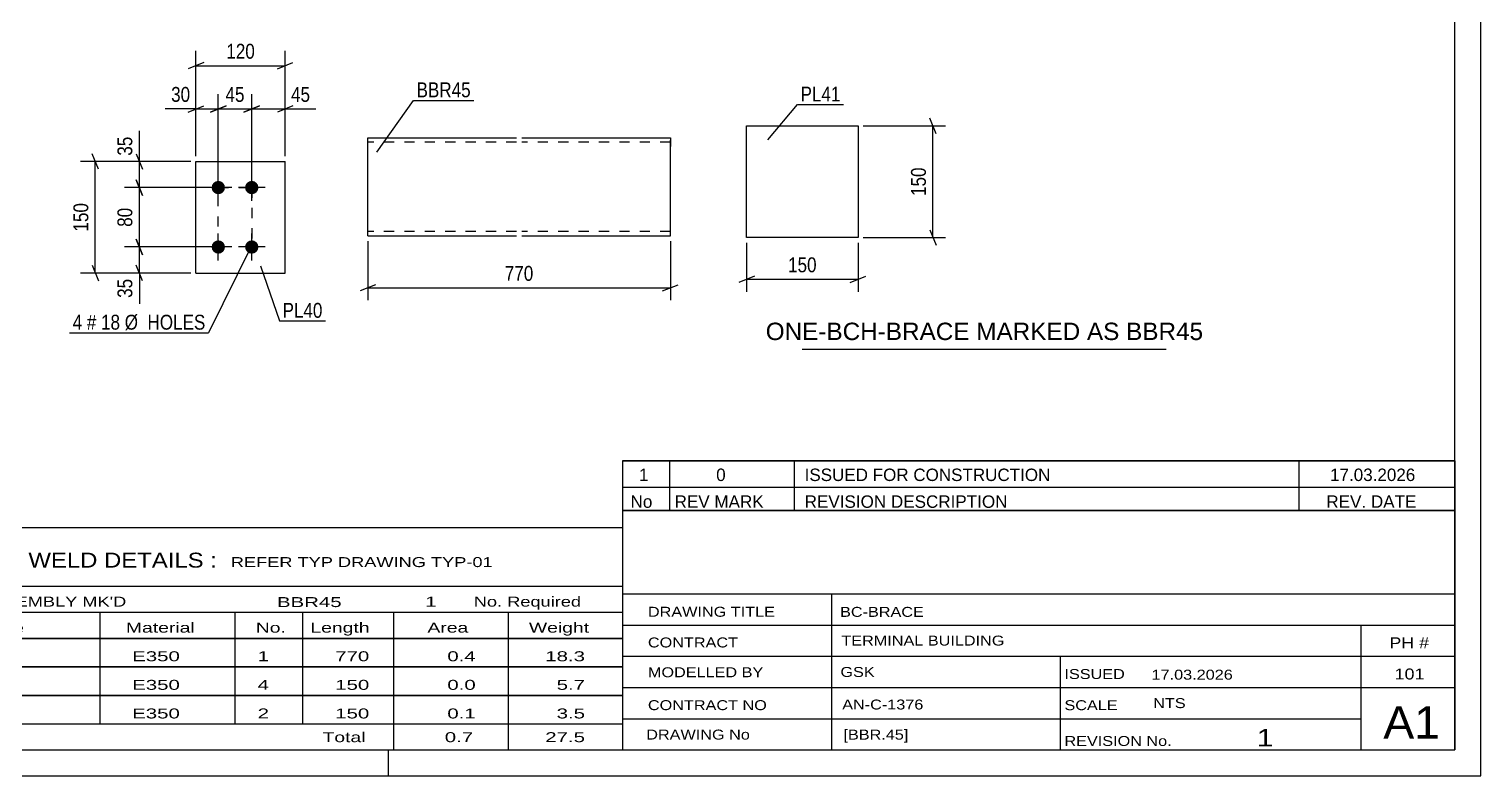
# Model space of a CAD drawing. Header units: millimetres. Extents: x 0 to 420, y 0 to 297.
# Drawn here: x 140.9 to 420, y 0 to 143.6 of the extents above; entities that cross this region are included whole.
import ezdxf

# ---------------------------------------------------------------- set-up
doc = ezdxf.new("R2010")
doc.units = ezdxf.units.MM
doc.linetypes.add('DXK_LINE_DOT2', pattern=[3.9198, 1.9599, -1.9599])
doc.styles.add('Arial', font='ARIAL.TTF', dxfattribs={"height": 0.2})
doc.styles.add('Arial Narrow', font='ARIALN.TTF', dxfattribs={"height": 0.2})

# ---------------------------------------------------------------- blocks, each defined once
blk = doc.blocks.new('Unknown-581633246-1163')
at = {"color": 5, "linetype": 'Continuous'}
for p, q in [((420, 0), (420, 297)), ((415, 5), (415, 292)), ((5, 5), (415, 5)), ((210, 0), (210, 5)), ((0, 0), (420, 0))]:
    blk.add_line(p, q, dxfattribs=at)
blk = doc.blocks.new('Bolt-581633246-1444 - 1410')
at = {"linetype": 'Continuous'}
for points in [[(177.3, 111.83, -1), (177.3, 114.4, -1)], [(183.73, 111.83, -1), (183.73, 114.4, -1)], [(177.3, 100.4, -1), (177.3, 102.97, -1)], [(183.73, 100.4, -1), (183.73, 102.97, -1)]]:
    blk.add_hatch(color=1, dxfattribs=at).paths.add_polyline_path(points)
at = {"color": 1, "linetype": 'Continuous'}
for p, q in [((177.3, 110.55), (177.3, 115.69)), ((183.73, 110.55), (183.73, 115.69)), ((179.87, 113.12), (174.73, 113.12)), ((186.3, 113.12), (181.15, 113.12)), ((177.3, 99.12), (177.3, 104.26)), ((183.73, 99.12), (183.73, 104.26)), ((179.87, 101.69), (174.73, 101.69)), ((186.3, 101.69), (181.15, 101.69))]:
    blk.add_line(p, q, dxfattribs=at)
blk = doc.blocks.new('Part-581633246-1459 - 1410')
at = {"color": 2, "linetype": 'Continuous'}
for p, q in [((173.01, 96.69), (173.01, 118.12)), ((173.01, 118.12), (190.15, 118.12)), ((190.15, 96.69), (190.15, 118.12)), ((173.01, 96.69), (190.15, 96.69))]:
    blk.add_line(p, q, dxfattribs=at)
blk = doc.blocks.new('Part-581633246-1390 - 1374')
at = {"color": 2, "linetype": 'Continuous'}
for p, q in [((278.84, 103.52), (278.84, 124.95)), ((278.84, 124.95), (300.27, 124.95)), ((300.27, 124.95), (300.27, 103.52)), ((300.27, 103.52), (278.84, 103.52))]:
    blk.add_line(p, q, dxfattribs=at)
blk = doc.blocks.new('Part-581633246-1273 - 1255')
at = {"color": 2, "linetype": 'Continuous'}
for p, q in [((206.04, 103.97), (206.04, 122.7)), ((206.04, 122.7), (234.62, 122.7)), ((235.62, 122.7), (264.19, 122.7)), ((264.19, 122.7), (264.19, 122.57)), ((264.19, 122.57), (264.19, 120.98)), ((264.19, 103.84), (264.19, 120.98)), ((206.04, 103.84), (206.04, 103.97)), ((206.04, 103.84), (234.62, 103.84)), ((235.62, 103.84), (264.19, 103.84))]:
    blk.add_line(p, q, dxfattribs=at)
at = {"color": 7, "linetype": 'DXK_LINE_DOT2'}
for p, q in [((234.62, 121.84), (206.04, 121.84)), ((264.19, 121.84), (235.62, 121.84)), ((264.19, 120.98), (264.19, 122.2)), ((206.04, 104.7), (206.04, 104.76)), ((234.62, 104.7), (206.04, 104.7)), ((264.19, 104.7), (235.62, 104.7)), ((264.19, 104.7), (264.19, 104.76))]:
    blk.add_line(p, q, dxfattribs=at)
blk = doc.blocks.new('Rectangle-581633246-1568 - 1410')
at = {"color": 1, "linetype": 'DXK_LINE_DOT2'}
blk.add_lwpolyline([(177.3, 113.12), (183.73, 113.12), (183.73, 101.69), (177.3, 101.69), (177.3, 113.12)], close=True, dxfattribs=at)
blk = doc.blocks.new('StraightDimension-581633246-1474 - 1410')
at = {"color": 7, "linetype": 'Continuous'}
for p, q in [((161.52, 114.62), (162.72, 111.62)), ((176.3, 113.12), (159.27, 113.12)), ((162.12, 101.69), (162.12, 113.12)), ((176.3, 101.69), (159.27, 101.69)), ((162.72, 100.19), (161.52, 103.19))]:
    blk.add_line(p, q, dxfattribs=at)
at = {"color": 0}
blk.add_wipeout([(161.37, 109.83), (157.17, 109.83), (157.17, 104.97), (161.37, 104.97)], dxfattribs=at)
at = {"color": 3, "style": 'Arial Narrow'}
blk.add_text('80', height=2.863, rotation=90.0002, dxfattribs=at).set_placement((160.77, 105.57))
blk = doc.blocks.new('StraightDimension-581633246-1484 - 1410')
at = {"color": 7, "linetype": 'Continuous'}
for p, q in [((172.01, 118.12), (159.27, 118.12)), ((161.52, 119.62), (162.72, 116.62)), ((162.12, 113.12), (162.12, 118.12)), ((162.72, 111.62), (161.52, 114.62)), ((176.3, 113.12), (159.27, 113.12))]:
    blk.add_line(p, q, dxfattribs=at)
at = {"color": 0}
blk.add_wipeout([(161.37, 123.5), (157.17, 123.5), (157.17, 118.64), (161.37, 118.64)], dxfattribs=at)
at = {"color": 7, "linetype": 'Continuous'}
blk.add_line((162.12, 118.12), (162.12, 124.02), dxfattribs=at)
blk.add_line((162.12, 118.12), (162.12, 124.02), dxfattribs=at)
at = {"color": 3, "style": 'Arial Narrow'}
blk.add_text('35', height=2.863, rotation=90.0002, dxfattribs=at).set_placement((160.77, 119.24))
blk = doc.blocks.new('StraightDimension-581633246-1461 - 1410')
at = {"color": 7, "linetype": 'Continuous'}
for p, q in [((176.3, 101.69), (159.27, 101.69)), ((161.52, 103.19), (162.72, 100.19)), ((162.12, 96.69), (162.12, 101.69)), ((162.72, 95.19), (161.52, 98.19)), ((172.01, 96.69), (159.27, 96.69))]:
    blk.add_line(p, q, dxfattribs=at)
at = {"color": 0}
blk.add_wipeout([(161.37, 96.16), (157.17, 96.16), (157.17, 91.31), (161.37, 91.31)], dxfattribs=at)
at = {"color": 7, "linetype": 'Continuous'}
blk.add_line((162.12, 96.69), (162.12, 90.78), dxfattribs=at)
blk.add_line((162.12, 96.69), (162.12, 90.78), dxfattribs=at)
at = {"color": 3, "style": 'Arial Narrow'}
blk.add_text('35', height=2.863, rotation=90.0002, dxfattribs=at).set_placement((160.77, 91.91))
blk = doc.blocks.new('StraightDimension-581633246-1498 - 1410')
at = {"color": 7, "linetype": 'Continuous'}
for p, q in [((172.01, 118.12), (150.81, 118.12)), ((154.26, 116.62), (153.06, 119.62)), ((153.66, 96.69), (153.66, 118.12)), ((153.06, 98.19), (154.26, 95.19)), ((172.01, 96.69), (150.81, 96.69))]:
    blk.add_line(p, q, dxfattribs=at)
at = {"color": 0}
blk.add_wipeout([(152.91, 110.74), (148.71, 110.74), (148.71, 104.06), (152.91, 104.06)], dxfattribs=at)
at = {"color": 3, "style": 'Arial Narrow'}
blk.add_text('150', height=2.863, rotation=90.0002, dxfattribs=at).set_placement((152.31, 104.66))
blk = doc.blocks.new('StraightDimension-581633246-1515 - 1410')
at = {"color": 7, "linetype": 'Continuous'}
for p, q in [((171.51, 127.64), (174.51, 128.84)), ((173.01, 119.12), (173.01, 131.09)), ((178.8, 128.84), (175.8, 127.64)), ((177.3, 114.12), (177.3, 131.09)), ((173.01, 128.24), (177.3, 128.24))]:
    blk.add_line(p, q, dxfattribs=at)
at = {"color": 0}
blk.add_wipeout([(172.49, 128.99), (172.49, 133.19), (167.63, 133.19), (167.63, 128.99)], dxfattribs=at)
at = {"color": 7, "linetype": 'Continuous'}
blk.add_line((173.01, 128.24), (167.11, 128.24), dxfattribs=at)
blk.add_line((173.01, 128.24), (167.11, 128.24), dxfattribs=at)
at = {"color": 3, "style": 'Arial Narrow'}
blk.add_text('30', height=2.863, dxfattribs=at).set_placement((168.23, 129.59))
blk = doc.blocks.new('StraightDimension-581633246-1528 - 1410')
at = {"color": 7, "linetype": 'Continuous'}
for p, q in [((175.8, 127.64), (178.8, 128.84)), ((177.3, 114.12), (177.3, 131.09)), ((185.23, 128.84), (182.23, 127.64)), ((183.73, 114.12), (183.73, 131.09)), ((177.3, 128.24), (183.73, 128.24))]:
    blk.add_line(p, q, dxfattribs=at)
at = {"color": 0}
blk.add_wipeout([(182.94, 128.99), (182.94, 133.19), (178.08, 133.19), (178.08, 128.99)], dxfattribs=at)
at = {"color": 3, "style": 'Arial Narrow'}
blk.add_text('45', height=2.863, dxfattribs=at).set_placement((178.68, 129.59))
blk = doc.blocks.new('StraightDimension-581633246-1538 - 1410')
at = {"color": 7, "linetype": 'Continuous'}
for p, q in [((182.23, 127.64), (185.23, 128.84)), ((183.73, 114.12), (183.73, 131.09)), ((191.65, 128.84), (188.65, 127.64)), ((190.15, 119.12), (190.15, 131.09)), ((183.73, 128.24), (190.15, 128.24))]:
    blk.add_line(p, q, dxfattribs=at)
at = {"color": 0}
blk.add_wipeout([(195.54, 128.99), (195.54, 133.19), (190.68, 133.19), (190.68, 128.99)], dxfattribs=at)
at = {"color": 7, "linetype": 'Continuous'}
blk.add_line((190.15, 128.24), (196.06, 128.24), dxfattribs=at)
blk.add_line((190.15, 128.24), (196.06, 128.24), dxfattribs=at)
at = {"color": 3, "style": 'Arial Narrow'}
blk.add_text('45', height=2.863, dxfattribs=at).set_placement((191.28, 129.59))
blk = doc.blocks.new('StraightDimension-581633246-1552 - 1410')
at = {"color": 7, "linetype": 'Continuous'}
for p, q in [((174.51, 137.14), (171.51, 135.94)), ((173.01, 119.12), (173.01, 139.39)), ((188.65, 135.94), (191.65, 137.14)), ((190.15, 119.12), (190.15, 139.39)), ((173.01, 136.54), (190.15, 136.54))]:
    blk.add_line(p, q, dxfattribs=at)
at = {"color": 0}
blk.add_wipeout([(184.93, 137.29), (184.93, 141.49), (178.24, 141.49), (178.24, 137.29)], dxfattribs=at)
at = {"color": 3, "style": 'Arial Narrow'}
blk.add_text('120', height=2.863, dxfattribs=at).set_placement((178.84, 137.89))
blk = doc.blocks.new('StraightDimension-581633246-1392 - 1374')
at = {"color": 7, "linetype": 'Continuous'}
for p, q in [((278.84, 102.52), (278.84, 93.08)), ((300.27, 102.52), (300.27, 93.08)), ((280.34, 96.08), (277.34, 94.88)), ((278.84, 95.48), (300.27, 95.48)), ((298.77, 94.88), (301.77, 96.08))]:
    blk.add_line(p, q, dxfattribs=at)
at = {"color": 0}
blk.add_wipeout([(292.9, 96.23), (292.9, 100.43), (286.22, 100.43), (286.22, 96.23)], dxfattribs=at)
at = {"color": 3, "style": 'Arial Narrow'}
blk.add_text('150', height=2.863, dxfattribs=at).set_placement((286.82, 96.83))
blk = doc.blocks.new('StraightDimension-581633246-1397 - 1374')
at = {"color": 7, "linetype": 'Continuous'}
for p, q in [((315.26, 123.45), (314.06, 126.45)), ((301.27, 124.95), (317.06, 124.95)), ((314.66, 103.52), (314.66, 124.95)), ((301.27, 103.52), (317.06, 103.52)), ((314.06, 105.02), (315.26, 102.02))]:
    blk.add_line(p, q, dxfattribs=at)
at = {"color": 0}
blk.add_wipeout([(313.91, 117.58), (309.71, 117.58), (309.71, 110.9), (313.91, 110.9)], dxfattribs=at)
at = {"color": 3, "style": 'Arial Narrow'}
blk.add_text('150', height=2.863, rotation=90.0002, dxfattribs=at).set_placement((313.31, 111.5))
blk = doc.blocks.new('StraightDimension-581633246-1353 - 1255')
at = {"color": 7, "linetype": 'Continuous'}
for p, q in [((206.04, 102.84), (206.04, 91.44)), ((264.19, 102.84), (264.19, 91.44)), ((207.54, 94.44), (204.54, 93.24)), ((206.04, 93.84), (264.19, 93.84)), ((262.69, 93.24), (265.69, 94.44))]:
    blk.add_line(p, q, dxfattribs=at)
at = {"color": 0}
blk.add_wipeout([(238.46, 94.59), (238.46, 98.79), (231.77, 98.79), (231.77, 94.59)], dxfattribs=at)
at = {"color": 3, "style": 'Arial Narrow'}
blk.add_text('770', height=2.863, dxfattribs=at).set_placement((232.37, 95.19))
blk = doc.blocks.new('Unknown-581633246-3408')
at = {"color": 7, "linetype": 'Continuous'}
for p, q in [((255, 51.05), (255, 5)), ((255, 51.05), (415, 51.05)), ((415, 51), (415, 5)), ((255, 35), (415, 35)), ((295.14, 35), (295.14, 5)), ((255, 29), (415, 29)), ((397, 5.05), (397, 29.05)), ((255, 23), (415, 23)), ((339.14, 23), (339.14, 5)), ((255, 17), (415, 17)), ((255, 11), (397, 11)), ((255, 5), (415, 5))]:
    blk.add_line(p, q, dxfattribs=at)
at = {"color": 7, "style": 'Arial Narrow'}
for s, height, width, p in [('DRAWING TITLE', 1.9089, 1.425378, (259.88, 30.61)), ('BC-BRACE', 1.909, 1.425378, (296.81, 30.59)), ('CONTRACT', 1.909, 1.425378, (259.88, 24.71)), ('TERMINAL BUILDING', 1.9089, 1.425378, (297.06, 25.07)), ('MODELLED BY', 1.9089, 1.425378, (259.88, 18.98)), ('GSK', 1.909, 1.425378, (296.88, 19.04)), ('ISSUED', 1.909, 1.425378, (339.94, 18.64)), ('17.03.2026', 1.909, 1.425378, (356.69, 18.52)), ('CONTRACT NO', 1.9089, 1.425378, (259.88, 12.66)), ('AN-C-1376', 1.909, 1.425378, (297.23, 12.78)), ('SCALE', 1.909, 1.425378, (339.94, 12.65)), ('A1', 6.204, 1.25, (401.24, 7.2)), ('DRAWING No', 1.909, 1.425378, (259.56, 7)), ('[BBR.45]', 1.909, 1.425378, (297.46, 6.99)), ('1', 3.34, 1.5, (376.91, 5.68)), ('REVISION No.', 1.9089, 1.425378, (339.94, 5.77))]:
    blk.add_text(s, height=height, dxfattribs=dict(at, width=width)).set_placement(p)
at = {"color": 7, "linetype": 'Continuous', "style": 'Arial Narrow'}
for s, height, width, p in [('PH #', 2.1, 1.42538, (402.4, 24.55)), ('101', 2.1, 1.42538, (403.41, 18.55)), ('NTS', 1.909, 1.425378, (357, 13.05))]:
    blk.add_text(s, height=height, dxfattribs=dict(at, width=width)).set_placement(p)
blk = doc.blocks.new('Unknown-581633246-3409')
at = {"color": 7, "linetype": 'Continuous'}
for p, q in [((255, 60.55), (415, 60.55)), ((415, 60.55), (255, 60.55)), ((255, 60.55), (255, 55.55)), ((264, 60.55), (264, 55.55)), ((288, 60.55), (288, 55.55)), ((385, 60.55), (385, 55.55)), ((415, 60.55), (415, 55.55)), ((255, 55.55), (415, 55.55)), ((255, 55.55), (255, 51.05)), ((255, 55.55), (415, 55.55)), ((264, 55.55), (264, 51.05)), ((288, 55.55), (288, 51.05)), ((385, 55.55), (385, 51.05)), ((415, 55.55), (415, 51.05)), ((415, 51.05), (255, 51.05))]:
    blk.add_line(p, q, dxfattribs=at)
at = {"color": 7, "linetype": 'Continuous', "style": 'Arial Narrow'}
for s, height, width, p in [('1', 2.39, 1.196471, (258.16, 56.7)), ('0', 2.39, 1.196471, (273, 56.7)), ('ISSUED FOR CONSTRUCTION', 2.3861, 1.196471, (290, 56.7)), ('17.03.2026', 2.386, 1.196471, (391, 56.7)), ('No', 2.386, 1.2, (256.54, 51.55)), ('REV MARK', 2.386, 1.2, (265, 51.55)), ('REVISION DESCRIPTION', 2.3861, 1.2, (290, 51.55)), ('REV. DATE', 2.386, 1.2, (390.28, 51.55))]:
    blk.add_text(s, height=height, dxfattribs=dict(at, width=width)).set_placement(p)
blk = doc.blocks.new('Unknown-581633246-3410')
at = {"color": 7, "linetype": 'Continuous'}
for p, q in [((95, 47.75), (255, 47.75)), ((95, 36.5), (95, 47.75)), ((255, 47.75), (255, 36.5)), ((95, 36.5), (255, 36.5)), ((95, 36.5), (95, 31.5)), ((255, 36.5), (255, 31.5)), ((95, 31.5), (255, 31.5)), ((95, 31.5), (95, 26.5)), ((119, 31.5), (119, 26.5)), ((154.5, 31.5), (154.5, 26.5)), ((180.5, 31.5), (180.5, 26.5)), ((193.5, 31.5), (193.5, 26.5)), ((211, 31.5), (211, 26.5)), ((233, 31.5), (233, 26.5)), ((255, 31.5), (255, 26.5)), ((95, 26.5), (255, 26.5)), ((95, 26.45), (95, 21.05)), ((95, 26.45), (255, 26.45)), ((119, 26.5), (119, 21)), ((154.5, 26.5), (154.5, 21)), ((180.5, 26.5), (180.5, 21)), ((193.5, 26.5), (193.5, 21)), ((211, 26.5), (211, 21)), ((233, 26.5), (233, 21)), ((255, 26.45), (255, 21.05)), ((95, 21.05), (255, 21.05)), ((95, 20.95), (95, 15.55)), ((95, 20.95), (255, 20.95)), ((119, 21), (119, 15.5)), ((154.5, 21), (154.5, 15.5)), ((180.5, 21), (180.5, 15.5)), ((193.5, 21), (193.5, 15.5)), ((211, 21), (211, 15.5)), ((233, 21), (233, 15.5)), ((255, 20.95), (255, 15.55)), ((95, 15.55), (255, 15.55)), ((95, 15.45), (95, 10.05)), ((95, 15.45), (255, 15.45)), ((119, 15.5), (119, 10)), ((154.5, 15.5), (154.5, 10)), ((180.5, 15.5), (180.5, 10)), ((193.5, 15.5), (193.5, 10)), ((211, 15.5), (211, 10)), ((233, 15.5), (233, 10)), ((255, 15.45), (255, 10.05)), ((95, 10.05), (255, 10.05)), ((95, 10), (255, 10)), ((95, 10), (95, 5)), ((211, 10), (211, 5)), ((233, 10), (233, 5)), ((255, 10), (255, 5)), ((95, 5), (255, 5))]:
    blk.add_line(p, q, dxfattribs=at)
at = {"color": 7, "style": 'Arial Narrow'}
for s, height, width, p in [('GENERAL NOTES & WELD DETAILS :', 2.8633, 1.4, (96.15, 40.06)), ('REFER TYP DRAWING TYP-01', 1.9089, 1.6, (179.7, 40.16)), ("MATERIAL LIST FOR ASSEMBLY MK'D", 1.9089, 1.6, (96.15, 32.56)), ('BBR45', 1.909, 1.794707, (188.57, 32.47)), ('1', 1.91, 1.794707, (217.08, 32.56)), ('No. Required', 1.9089, 1.6, (226.41, 32.56)), ('Mark', 1.909, 1.7, (96.34, 27.5)), ('Profile', 1.909, 1.7, (129.41, 27.5)), ('Material', 1.909, 1.7, (159.54, 27.56)), ('No.', 1.909, 1.7, (184.5, 27.56)), ('Length', 1.909, 1.7, (195, 27.56)), ('Area', 1.909, 1.7, (217.5, 27.56)), ('Weight', 1.909, 1.7, (237, 27.56))]:
    blk.add_text(s, height=height, dxfattribs=dict(at, width=width)).set_placement(p)
at = {"color": 7, "linetype": 'Continuous', "style": 'Arial Narrow'}
for s, height, width, p in [('BBR45', 1.909, 1.794707, (96.5, 22.06)), ('SHS132*6', 1.909, 1.794707, (121, 22.06)), ('E350', 1.909, 1.794707, (160.74, 22.06)), ('1', 1.91, 1.794707, (184.86, 22.06)), ('770', 1.909, 1.794707, (199.77, 22.06)), ('0.4', 1.909, 1.794707, (221.32, 22.06)), ('18.3', 1.909, 1.794707, (240.14, 22.06)), ('PL40', 1.909, 1.794707, (96.5, 16.56)), ('PL10*120', 1.909, 1.794707, (121, 16.56)), ('E350', 1.909, 1.794707, (160.74, 16.56)), ('4', 1.91, 1.794707, (184.86, 16.56)), ('150', 1.909, 1.794707, (199.77, 16.56)), ('0.0', 1.909, 1.794707, (221.32, 16.56)), ('5.7', 1.909, 1.794707, (242.33, 16.56)), ('PL41', 1.909, 1.794707, (96.5, 11.06)), ('PL10*150', 1.909, 1.794707, (121, 11.06)), ('E350', 1.909, 1.794707, (160.74, 11.06)), ('2', 1.91, 1.794707, (184.86, 11.06)), ('150', 1.909, 1.794707, (199.77, 11.06)), ('0.1', 1.909, 1.794707, (221.32, 11.06)), ('3.5', 1.909, 1.794707, (242.33, 11.06)), ('Total', 1.909, 1.7, (197.33, 6.5)), ('0.7', 1.909, 1.794707, (220.83, 6.5)), ('27.5', 1.909, 1.794707, (240.14, 6.5))]:
    blk.add_text(s, height=height, dxfattribs=dict(at, width=width)).set_placement(p)
blk = doc.blocks.new('Unknown-581633246-3411')
at = {"color": 7, "linetype": 'Continuous'}
blk.add_line((289.5, 82.05), (359.5, 82.05), dxfattribs=at)
at = {"color": 7, "style": 'Arial'}
blk.add_text('ONE-BCH-BRACE MARKED AS BBR45', height=3.3428, dxfattribs=at).set_placement((282.52, 83.8))
blk = doc.blocks.new('Mark-581633246-1440 - 1410')
at = {"color": 0}
blk.add_wipeout([(151.13, 85.8), (151.13, 88.8), (149.3, 88.8), (149.3, 85.8)], dxfattribs=at)
blk.add_wipeout([(151.13, 85.8), (151.13, 88.8), (149.3, 88.8), (149.3, 85.8)], dxfattribs=at)
blk.add_wipeout([(153.86, 85.8), (153.86, 88.8), (152.03, 88.8), (152.03, 85.8)], dxfattribs=at)
blk.add_wipeout([(153.86, 85.8), (153.86, 88.8), (152.03, 88.8), (152.03, 85.8)], dxfattribs=at)
at = {"color": 3, "style": 'Arial Narrow'}
blk.add_text('4', height=2.86, dxfattribs=at).set_placement((149.3, 85.8))
at = {"color": 0}
blk.add_wipeout([(158.41, 85.8), (158.41, 88.8), (154.76, 88.8), (154.76, 85.8)], dxfattribs=at)
blk.add_wipeout([(158.41, 85.8), (158.41, 88.8), (154.76, 88.8), (154.76, 85.8)], dxfattribs=at)
at = {"color": 3, "style": 'Arial Narrow'}
blk.add_text('#', height=2.86, dxfattribs=at).set_placement((152.03, 85.8))
at = {"color": 0}
blk.add_wipeout([(174.84, 85.8), (174.84, 88.8), (159.31, 88.8), (159.31, 85.8)], dxfattribs=at)
blk.add_wipeout([(174.84, 85.8), (174.84, 88.8), (159.31, 88.8), (159.31, 85.8)], dxfattribs=at)
at = {"color": 7, "linetype": 'Continuous'}
for p in [(183.65, 101.93), (148.7, 85.2)]:
    blk.add_line(p, (175.44, 85.2), dxfattribs=at)
at = {"color": 3, "style": 'Arial Narrow'}
for s, p in [('18', (154.76, 85.8)), ('Ø  HOLES', (159.31, 85.8))]:
    blk.add_text(s, height=2.863, dxfattribs=at).set_placement(p)
blk = doc.blocks.new('Mark-581633246-1455 - 1410')
at = {"color": 0}
blk.add_wipeout([(197.33, 88.08), (197.33, 91.08), (189.65, 91.08), (189.65, 88.08)], dxfattribs=at)
blk.add_wipeout([(197.33, 88.08), (197.33, 91.08), (189.65, 91.08), (189.65, 88.08)], dxfattribs=at)
at = {"color": 30, "linetype": 'Continuous'}
for p, q in [((185.39, 98.04), (189.05, 87.48)), ((189.05, 87.48), (197.93, 87.48))]:
    blk.add_line(p, q, dxfattribs=at)
at = {"color": 3, "style": 'Arial Narrow'}
blk.add_text('PL40', height=2.863, dxfattribs=at).set_placement((189.65, 88.08))
blk = doc.blocks.new('Mark-581633246-1386 - 1374')
at = {"color": 0}
blk.add_wipeout([(296.89, 129.66), (296.89, 132.66), (289.21, 132.66), (289.21, 129.66)], dxfattribs=at)
blk.add_wipeout([(296.89, 129.66), (296.89, 132.66), (289.21, 132.66), (289.21, 129.66)], dxfattribs=at)
at = {"color": 30, "linetype": 'Continuous'}
for p, q in [((282.94, 122.31), (288.61, 129.06)), ((288.61, 129.06), (297.49, 129.06))]:
    blk.add_line(p, q, dxfattribs=at)
at = {"color": 3, "style": 'Arial Narrow'}
blk.add_text('PL41', height=2.863, dxfattribs=at).set_placement((289.21, 129.66))
blk = doc.blocks.new('Mark-581633246-1268 - 1255')
at = {"color": 0}
blk.add_wipeout([(225.82, 130.47), (225.82, 133.47), (215.41, 133.47), (215.41, 130.47)], dxfattribs=at)
blk.add_wipeout([(225.82, 130.47), (225.82, 133.47), (215.41, 133.47), (215.41, 130.47)], dxfattribs=at)
at = {"color": 30, "linetype": 'Continuous'}
for p, q in [((207.78, 119.95), (214.81, 129.87)), ((214.81, 129.87), (226.42, 129.87))]:
    blk.add_line(p, q, dxfattribs=at)
at = {"color": 3, "style": 'Arial Narrow'}
blk.add_text('BBR45', height=2.863, dxfattribs=at).set_placement((215.41, 130.47))

msp = doc.modelspace()

# ---------------------------------------------------------------- block references
for name in ['Unknown-581633246-1163', 'Part-581633246-1390 - 1374', 'Part-581633246-1273 - 1255', 'Part-581633246-1459 - 1410', 'Bolt-581633246-1444 - 1410', 'Rectangle-581633246-1568 - 1410', 'Unknown-581633246-3411', 'Unknown-581633246-3409', 'Unknown-581633246-3408', 'Unknown-581633246-3410']:
    msp.add_blockref(name, (0, 0))

# ---------------------------------------------------------------- next in the draw order: block references
for name in ['Mark-581633246-1268 - 1255', 'Mark-581633246-1386 - 1374', 'StraightDimension-581633246-1474 - 1410', 'StraightDimension-581633246-1353 - 1255', 'StraightDimension-581633246-1392 - 1374', 'Mark-581633246-1455 - 1410']:
    msp.add_blockref(name, (0, 0))

# ---------------------------------------------------------------- next in the draw order: block references
for name in ['StraightDimension-581633246-1397 - 1374', 'StraightDimension-581633246-1484 - 1410', 'StraightDimension-581633246-1461 - 1410']:
    msp.add_blockref(name, (0, 0))

# ---------------------------------------------------------------- next in the draw order: block references
msp.add_blockref('StraightDimension-581633246-1498 - 1410', (0, 0))

# ---------------------------------------------------------------- next in the draw order: block references
for name in ['StraightDimension-581633246-1515 - 1410', 'Mark-581633246-1440 - 1410']:
    msp.add_blockref(name, (0, 0))

# ---------------------------------------------------------------- next in the draw order: block references
msp.add_blockref('StraightDimension-581633246-1528 - 1410', (0, 0))

# ---------------------------------------------------------------- next in the draw order: block references
msp.add_blockref('StraightDimension-581633246-1538 - 1410', (0, 0))

# ---------------------------------------------------------------- next in the draw order: block references
msp.add_blockref('StraightDimension-581633246-1552 - 1410', (0, 0))

doc.saveas('drawing.dxf')
